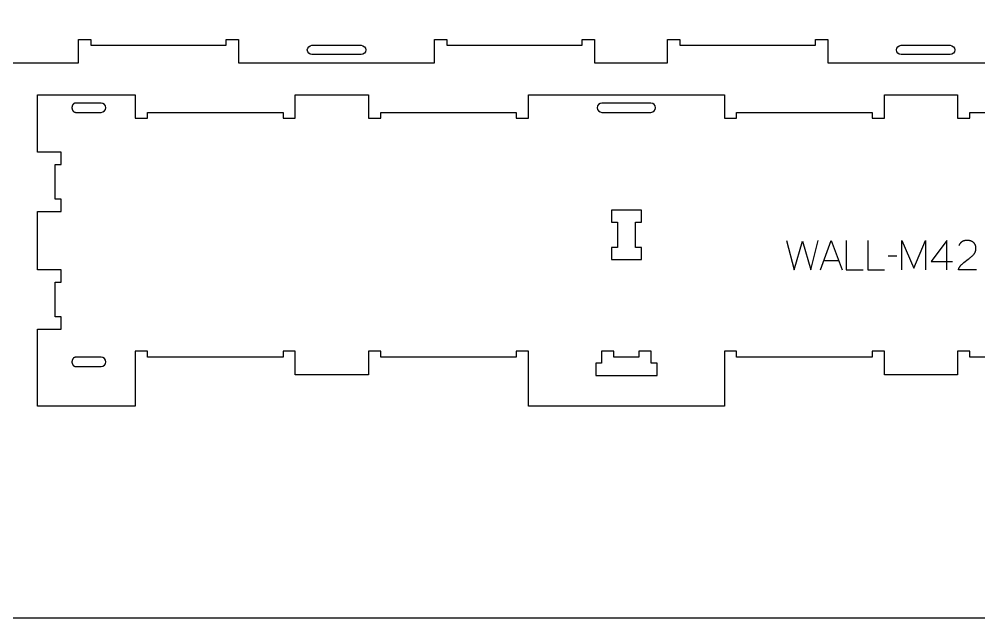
# Model space of a CAD drawing. Extents: x -13885 to -10701, y -43691 to -36097.
# Drawn here: x -12636 to -11659, y -40661 to -40051 of the extents above; entities that cross this region are included whole.
import ezdxf

# ---------------------------------------------------------------- set-up
doc = ezdxf.new("R2010")
doc.units = 0
for name, color, linetype in [('0_SHEET_SPRUCEPLY_2440X122', 1, 'CONTINUOUS'), ('1_ANYTOOL_1MMDEEP_LABELS_S', 2, 'CONTINUOUS'), ('3_ANYTOOL_CUTTHROUGH_INSID', 4, 'CONTINUOUS'), ('4_ANYTOOL_CUTTHROUGH_OUTSI', 5, 'CONTINUOUS')]:
    doc.layers.add(name, color=color, linetype=linetype)

msp = doc.modelspace()

# ---------------------------------------------------------------- linework, layer by layer
at = {"layer": '0_SHEET_SPRUCEPLY_2440X122'}
msp.add_lwpolyline([(-13513.11, -39441.23), (-13513.11, -40661.23), (-11073.11, -40661.23), (-11073.11, -39441.23)], close=True, dxfattribs=at)
at = {"layer": '1_ANYTOOL_1MMDEEP_LABELS_S'}
for points in [[(-11854.55, -40276.64), (-11846.84, -40306.64), (-11838.39, -40277.54), (-11829.91, -40306.64), (-11822.41, -40276.64)], [(-11819.84, -40306.64), (-11808.95, -40276.64), (-11797.89, -40306.64)], [(-11793.61, -40276.64), (-11793.61, -40306.64), (-11776.51, -40306.64)], [(-11771.79, -40276.64), (-11771.79, -40306.64), (-11754.69, -40306.64)], [(-11736.91, -40306.64), (-11736.91, -40276.64), (-11724.91, -40305.01), (-11712.91, -40276.76), (-11712.91, -40306.64)], [(-11691.35, -40306.64), (-11691.31, -40276.59), (-11707.34, -40297.98)], [(-11661.14, -40306.59), (-11679.44, -40306.55), (-11679.29, -40306.09), (-11679.21, -40305.87), (-11679.13, -40305.65), (-11679.04, -40305.43), (-11678.95, -40305.21), (-11678.86, -40305), (-11678.77, -40304.78), (-11678.67, -40304.57), (-11678.56, -40304.37), (-11678.45, -40304.16), (-11678.34, -40303.96), (-11678.23, -40303.76), (-11678.11, -40303.56), (-11677.99, -40303.36), (-11677.87, -40303.17), (-11677.74, -40302.98), (-11677.61, -40302.79), (-11677.47, -40302.6), (-11677.33, -40302.42), (-11677.19, -40302.24), (-11677.04, -40302.06), (-11676.89, -40301.88), (-11676.74, -40301.71), (-11676.58, -40301.54), (-11676.42, -40301.37), (-11676.26, -40301.2), (-11676.09, -40301.04), (-11675.92, -40300.87), (-11675.75, -40300.71), (-11675.39, -40300.4), (-11673.91, -40299.18), (-11672.42, -40298), (-11670.91, -40296.84), (-11669.39, -40295.71), (-11668.63, -40295.15), (-11667.9, -40294.58), (-11667.19, -40294), (-11666.5, -40293.41), (-11665.83, -40292.82), (-11665.19, -40292.22), (-11664.57, -40291.61), (-11663.96, -40290.99), (-11663.82, -40290.84), (-11663.68, -40290.68), (-11663.54, -40290.52), (-11663.41, -40290.35), (-11663.29, -40290.19), (-11663.16, -40290.02), (-11663.05, -40289.85), (-11662.93, -40289.68), (-11662.83, -40289.5), (-11662.72, -40289.33), (-11662.62, -40289.15), (-11662.53, -40288.97), (-11662.44, -40288.78), (-11662.35, -40288.6), (-11662.27, -40288.41), (-11662.2, -40288.22), (-11662.13, -40288.03), (-11662.06, -40287.83), (-11662, -40287.63), (-11661.94, -40287.43), (-11661.89, -40287.23), (-11661.84, -40287.03), (-11661.79, -40286.82), (-11661.75, -40286.61), (-11661.72, -40286.4), (-11661.69, -40286.19), (-11661.67, -40285.97), (-11661.64, -40285.76), (-11661.63, -40285.54), (-11661.62, -40285.32), (-11661.61, -40285.09), (-11661.61, -40284.86), (-11661.61, -40284.61), (-11661.62, -40284.37), (-11661.63, -40284.13), (-11661.65, -40283.89), (-11661.67, -40283.65), (-11661.7, -40283.42), (-11661.73, -40283.19), (-11661.77, -40282.97), (-11661.81, -40282.75), (-11661.85, -40282.54), (-11661.91, -40282.32), (-11661.96, -40282.11), (-11662.02, -40281.91), (-11662.09, -40281.71), (-11662.16, -40281.51), (-11662.24, -40281.32), (-11662.32, -40281.13), (-11662.41, -40280.94), (-11662.5, -40280.76), (-11662.6, -40280.58), (-11662.7, -40280.41), (-11662.8, -40280.24), (-11662.91, -40280.07), (-11663.03, -40279.91), (-11663.15, -40279.75), (-11663.28, -40279.59), (-11663.41, -40279.44), (-11663.54, -40279.29), (-11663.68, -40279.15), (-11663.83, -40279.01), (-11663.98, -40278.87), (-11664.14, -40278.74), (-11664.3, -40278.61), (-11664.46, -40278.48), (-11664.62, -40278.36), (-11664.79, -40278.24), (-11664.96, -40278.13), (-11665.13, -40278.02), (-11665.31, -40277.92), (-11665.48, -40277.82), (-11665.66, -40277.72), (-11665.85, -40277.63), (-11666.03, -40277.54), (-11666.22, -40277.46), (-11666.41, -40277.38), (-11666.6, -40277.3), (-11666.8, -40277.23), (-11667, -40277.16), (-11667.2, -40277.1), (-11667.4, -40277.04), (-11667.61, -40276.98), (-11667.82, -40276.93), (-11668.03, -40276.88), (-11668.24, -40276.84), (-11668.46, -40276.8), (-11668.68, -40276.77), (-11668.9, -40276.74), (-11669.12, -40276.71), (-11669.35, -40276.69), (-11669.58, -40276.67), (-11669.81, -40276.65), (-11670.04, -40276.64), (-11670.52, -40276.64), (-11670.89, -40276.64), (-11671.25, -40276.66), (-11671.6, -40276.68), (-11671.95, -40276.72), (-11672.29, -40276.76), (-11672.62, -40276.82), (-11672.95, -40276.88), (-11673.27, -40276.95), (-11673.58, -40277.04), (-11673.74, -40277.09), (-11673.89, -40277.13), (-11674.04, -40277.19), (-11674.19, -40277.24), (-11674.34, -40277.29), (-11674.49, -40277.35), (-11674.63, -40277.41), (-11674.78, -40277.48), (-11674.92, -40277.54), (-11675.06, -40277.61), (-11675.2, -40277.68), (-11675.33, -40277.76), (-11675.47, -40277.83), (-11675.6, -40277.91), (-11675.73, -40277.99), (-11675.86, -40278.08), (-11675.99, -40278.16), (-11676.12, -40278.25), (-11676.24, -40278.34), (-11676.37, -40278.43), (-11676.49, -40278.53), (-11676.61, -40278.63), (-11676.73, -40278.73), (-11676.84, -40278.83), (-11676.96, -40278.94), (-11677.07, -40279.05), (-11677.19, -40279.16), (-11677.3, -40279.27), (-11677.41, -40279.39), (-11677.51, -40279.5), (-11677.62, -40279.63), (-11677.72, -40279.75), (-11677.93, -40280), (-11678.12, -40280.27), (-11678.31, -40280.54), (-11678.5, -40280.82), (-11678.67, -40281.12), (-11678.84, -40281.42), (-11679.01, -40281.74)], [(-11816.36, -40297.08), (-11801.45, -40297.08)], [(-11742.05, -40292.75), (-11750.84, -40292.84)], [(-11707.34, -40297.98), (-11685.56, -40297.98)]]:
    msp.add_lwpolyline(points, dxfattribs=at)
at = {"layer": '3_ANYTOOL_CUTTHROUGH_INSID', "color": 4}
for points in [[(-12287.83, -40087.35), (-12337.83, -40087.35, -1), (-12337.83, -40077.85), (-12287.83, -40077.85, -1)], [(-11687.83, -40087.35), (-11737.83, -40087.35, -1), (-11737.83, -40077.85), (-11687.83, -40077.85, -1)], [(-12552.56, -40136.67), (-12578.3, -40136.67), (-12578.4, -40136.67), (-12578.5, -40136.68), (-12578.6, -40136.68), (-12578.69, -40136.69), (-12578.79, -40136.7), (-12578.89, -40136.72), (-12578.98, -40136.74), (-12579.08, -40136.76), (-12579.18, -40136.78), (-12579.28, -40136.81), (-12579.38, -40136.84), (-12579.48, -40136.87), (-12579.57, -40136.9), (-12579.67, -40136.94), (-12579.76, -40136.98), (-12579.85, -40137.03), (-12579.95, -40137.07), (-12580.05, -40137.12), (-12580.14, -40137.18), (-12580.23, -40137.23), (-12580.32, -40137.29), (-12580.41, -40137.35), (-12580.49, -40137.42), (-12580.58, -40137.48), (-12580.66, -40137.55), (-12580.75, -40137.62), (-12580.83, -40137.7), (-12580.91, -40137.78), (-12580.99, -40137.86), (-12581.06, -40137.94), (-12581.14, -40138.02), (-12581.21, -40138.11), (-12581.28, -40138.2), (-12581.35, -40138.29), (-12581.41, -40138.38), (-12581.48, -40138.47), (-12581.54, -40138.57), (-12581.59, -40138.67), (-12581.65, -40138.76), (-12581.71, -40138.86), (-12581.76, -40138.96), (-12581.81, -40139.07), (-12581.85, -40139.17), (-12581.9, -40139.28), (-12581.94, -40139.38), (-12581.98, -40139.49), (-12582.02, -40139.59), (-12582.05, -40139.7), (-12582.09, -40139.81), (-12582.12, -40139.92), (-12582.14, -40140.02), (-12582.17, -40140.13), (-12582.19, -40140.24), (-12582.22, -40140.35), (-12582.24, -40140.46), (-12582.25, -40140.57), (-12582.27, -40140.68), (-12582.28, -40140.78), (-12582.29, -40140.89), (-12582.3, -40140.99), (-12582.31, -40141.1), (-12582.31, -40141.21), (-12582.31, -40141.31), (-12582.31, -40141.42), (-12582.31, -40141.53), (-12582.31, -40141.63), (-12582.31, -40141.74), (-12582.3, -40141.85), (-12582.29, -40141.95), (-12582.28, -40142.06), (-12582.27, -40142.17), (-12582.25, -40142.27), (-12582.24, -40142.38), (-12582.22, -40142.49), (-12582.19, -40142.6), (-12582.17, -40142.71), (-12582.14, -40142.82), (-12582.12, -40142.93), (-12582.09, -40143.03), (-12582.05, -40143.14), (-12582.02, -40143.25), (-12581.98, -40143.36), (-12581.94, -40143.46), (-12581.9, -40143.57), (-12581.85, -40143.67), (-12581.81, -40143.78), (-12581.76, -40143.88), (-12581.71, -40143.98), (-12581.65, -40144.08), (-12581.59, -40144.18), (-12581.54, -40144.27), (-12581.48, -40144.37), (-12581.41, -40144.46), (-12581.35, -40144.56), (-12581.28, -40144.65), (-12581.21, -40144.74), (-12581.14, -40144.82), (-12581.06, -40144.9), (-12580.99, -40144.99), (-12580.91, -40145.07), (-12580.83, -40145.14), (-12580.75, -40145.22), (-12580.66, -40145.29), (-12580.58, -40145.36), (-12580.49, -40145.43), (-12580.41, -40145.49), (-12580.32, -40145.55), (-12580.23, -40145.61), (-12580.14, -40145.67), (-12580.05, -40145.72), (-12579.95, -40145.77), (-12579.85, -40145.82), (-12579.76, -40145.86), (-12579.67, -40145.9), (-12579.57, -40145.94), (-12579.48, -40145.97), (-12579.38, -40146.01), (-12579.28, -40146.04), (-12579.18, -40146.06), (-12579.08, -40146.09), (-12578.98, -40146.11), (-12578.89, -40146.12), (-12578.79, -40146.14), (-12578.69, -40146.15), (-12578.6, -40146.16), (-12578.5, -40146.17), (-12578.4, -40146.17), (-12578.3, -40146.17), (-12552.56, -40146.17, 1)], [(-11992.56, -40136.67), (-12042.56, -40136.67, 1), (-12042.56, -40146.17), (-11992.56, -40146.17, 1)], [(-12552.56, -40405.17, 1), (-12552.56, -40395.67), (-12578.3, -40395.67), (-12578.4, -40395.67), (-12578.5, -40395.68), (-12578.6, -40395.68), (-12578.69, -40395.69), (-12578.79, -40395.7), (-12578.89, -40395.72), (-12578.98, -40395.74), (-12579.08, -40395.76), (-12579.18, -40395.78), (-12579.28, -40395.81), (-12579.38, -40395.84), (-12579.48, -40395.87), (-12579.57, -40395.9), (-12579.67, -40395.94), (-12579.76, -40395.98), (-12579.85, -40396.03), (-12579.95, -40396.07), (-12580.05, -40396.12), (-12580.14, -40396.18), (-12580.23, -40396.23), (-12580.32, -40396.29), (-12580.41, -40396.35), (-12580.49, -40396.42), (-12580.58, -40396.48), (-12580.66, -40396.55), (-12580.75, -40396.62), (-12580.83, -40396.7), (-12580.91, -40396.78), (-12580.99, -40396.86), (-12581.06, -40396.94), (-12581.14, -40397.02), (-12581.21, -40397.11), (-12581.28, -40397.2), (-12581.35, -40397.29), (-12581.41, -40397.38), (-12581.48, -40397.47), (-12581.54, -40397.57), (-12581.59, -40397.67), (-12581.65, -40397.76), (-12581.71, -40397.86), (-12581.76, -40397.96), (-12581.81, -40398.07), (-12581.85, -40398.17), (-12581.9, -40398.28), (-12581.94, -40398.38), (-12581.98, -40398.49), (-12582.02, -40398.59), (-12582.05, -40398.7), (-12582.09, -40398.81), (-12582.12, -40398.92), (-12582.14, -40399.02), (-12582.17, -40399.13), (-12582.19, -40399.24), (-12582.22, -40399.35), (-12582.24, -40399.46), (-12582.25, -40399.57), (-12582.27, -40399.68), (-12582.28, -40399.78), (-12582.29, -40399.89), (-12582.3, -40399.99), (-12582.31, -40400.1), (-12582.31, -40400.21), (-12582.31, -40400.31), (-12582.31, -40400.42), (-12582.31, -40400.53), (-12582.31, -40400.63), (-12582.31, -40400.74), (-12582.3, -40400.85), (-12582.29, -40400.95), (-12582.28, -40401.06), (-12582.27, -40401.17), (-12582.25, -40401.27), (-12582.24, -40401.38), (-12582.22, -40401.49), (-12582.19, -40401.6), (-12582.17, -40401.71), (-12582.14, -40401.82), (-12582.12, -40401.93), (-12582.09, -40402.03), (-12582.05, -40402.14), (-12582.02, -40402.25), (-12581.98, -40402.36), (-12581.94, -40402.46), (-12581.9, -40402.57), (-12581.85, -40402.67), (-12581.81, -40402.78), (-12581.76, -40402.88), (-12581.71, -40402.98), (-12581.65, -40403.08), (-12581.59, -40403.18), (-12581.54, -40403.27), (-12581.48, -40403.37), (-12581.41, -40403.46), (-12581.35, -40403.56), (-12581.28, -40403.65), (-12581.21, -40403.74), (-12581.14, -40403.82), (-12581.06, -40403.9), (-12580.99, -40403.99), (-12580.91, -40404.07), (-12580.83, -40404.14), (-12580.75, -40404.22), (-12580.66, -40404.29), (-12580.58, -40404.36), (-12580.49, -40404.43), (-12580.41, -40404.49), (-12580.32, -40404.55), (-12580.23, -40404.61), (-12580.14, -40404.67), (-12580.05, -40404.72), (-12579.95, -40404.77), (-12579.85, -40404.82), (-12579.76, -40404.86), (-12579.67, -40404.9), (-12579.57, -40404.94), (-12579.48, -40404.97), (-12579.38, -40405.01), (-12579.28, -40405.04), (-12579.18, -40405.06), (-12579.08, -40405.09), (-12578.98, -40405.11), (-12578.89, -40405.12), (-12578.79, -40405.14), (-12578.69, -40405.15), (-12578.6, -40405.16), (-12578.5, -40405.17), (-12578.4, -40405.17), (-12578.3, -40405.17)]]:
    msp.add_lwpolyline(points, format="xyb", close=True, dxfattribs=at)
for points in [[(-12008.31, -40283.72), (-12008.31, -40258.22), (-12002.31, -40258.22), (-12002.31, -40245.72), (-12032.81, -40245.72), (-12032.81, -40258.22), (-12026.81, -40258.22), (-12026.81, -40283.72), (-12032.81, -40283.72), (-12032.81, -40296.22), (-12002.31, -40296.22), (-12002.31, -40283.72)], [(-12030.31, -40395.67), (-12030.31, -40389.67), (-12042.81, -40389.67), (-12042.81, -40401.67), (-12048.81, -40401.67), (-12048.81, -40414.17), (-11986.31, -40414.17), (-11986.31, -40401.67), (-11992.31, -40401.67), (-11992.31, -40389.67), (-12004.81, -40389.67), (-12004.81, -40395.67)]]:
    msp.add_lwpolyline(points, close=True, dxfattribs=at)
at = {"layer": '4_ANYTOOL_CUTTHROUGH_OUTSI', "color": 5}
for points in [[(-12650.08, -40095.85), (-12575.58, -40095.85), (-12575.58, -40071.85), (-12563.08, -40071.85), (-12563.08, -40077.85), (-12462.83, -40077.85), (-12462.83, -40077.85), (-12425.08, -40077.85), (-12425.08, -40071.85), (-12412.58, -40071.85), (-12412.58, -40095.85), (-12213.08, -40095.85), (-12213.08, -40072.1), (-12213.08, -40071.85), (-12200.58, -40071.85), (-12200.58, -40077.85), (-12062.58, -40077.85), (-12062.58, -40071.85), (-12050.08, -40071.85), (-12050.08, -40095.85), (-11975.58, -40095.85), (-11975.58, -40071.85), (-11963.08, -40071.85), (-11963.08, -40077.85), (-11825.08, -40077.85), (-11825.08, -40071.85), (-11812.58, -40071.85), (-11812.58, -40095.85), (-11613.08, -40095.85)], [(-11529.81, -40395.67), (-11667.81, -40395.67), (-11667.81, -40389.67), (-11680.31, -40389.67), (-11680.31, -40413.67), (-11754.81, -40413.67), (-11754.81, -40389.67), (-11767.31, -40389.67), (-11767.31, -40395.67), (-11905.31, -40395.67), (-11905.31, -40389.67), (-11917.81, -40389.67), (-11917.81, -40445.67), (-12117.31, -40445.67), (-12117.31, -40389.67), (-12129.81, -40389.67), (-12129.81, -40395.67), (-12267.81, -40395.67), (-12267.81, -40389.67), (-12280.31, -40389.67), (-12280.31, -40413.67), (-12354.81, -40413.67), (-12354.81, -40389.67), (-12367.31, -40389.67), (-12367.31, -40395.67), (-12505.31, -40395.67), (-12505.31, -40389.67), (-12517.81, -40389.67), (-12517.81, -40445.67), (-12617.31, -40445.67), (-12617.31, -40425.92), (-12617.31, -40413.92), (-12617.31, -40367.17), (-12593.31, -40367.17), (-12593.31, -40354.67), (-12599.31, -40354.67), (-12599.31, -40319.17), (-12593.31, -40319.17), (-12593.31, -40306.67), (-12617.31, -40306.67), (-12617.31, -40247.17), (-12593.31, -40247.17), (-12593.31, -40234.67), (-12599.31, -40234.67), (-12599.31, -40199.17), (-12593.31, -40199.17), (-12593.31, -40186.67), (-12617.31, -40186.67), (-12617.31, -40128.17), (-12517.81, -40128.17), (-12517.81, -40152.17), (-12505.31, -40152.17), (-12505.31, -40146.17), (-12367.31, -40146.17), (-12367.31, -40152.17), (-12354.81, -40152.17), (-12354.81, -40128.17), (-12280.31, -40128.17), (-12280.31, -40152.17), (-12267.81, -40152.17), (-12267.81, -40146.17), (-12129.81, -40146.17), (-12129.81, -40152.17), (-12117.31, -40152.17), (-12117.31, -40128.17), (-11917.81, -40128.17), (-11917.81, -40152.17), (-11905.31, -40152.17), (-11905.31, -40146.17), (-11767.31, -40146.17), (-11767.31, -40152.17), (-11754.81, -40152.17), (-11754.81, -40128.17), (-11680.31, -40128.17), (-11680.31, -40152.17), (-11667.81, -40152.17), (-11667.81, -40146.17), (-11529.81, -40146.17)]]:
    msp.add_lwpolyline(points, dxfattribs=at)

doc.saveas('drawing.dxf')
